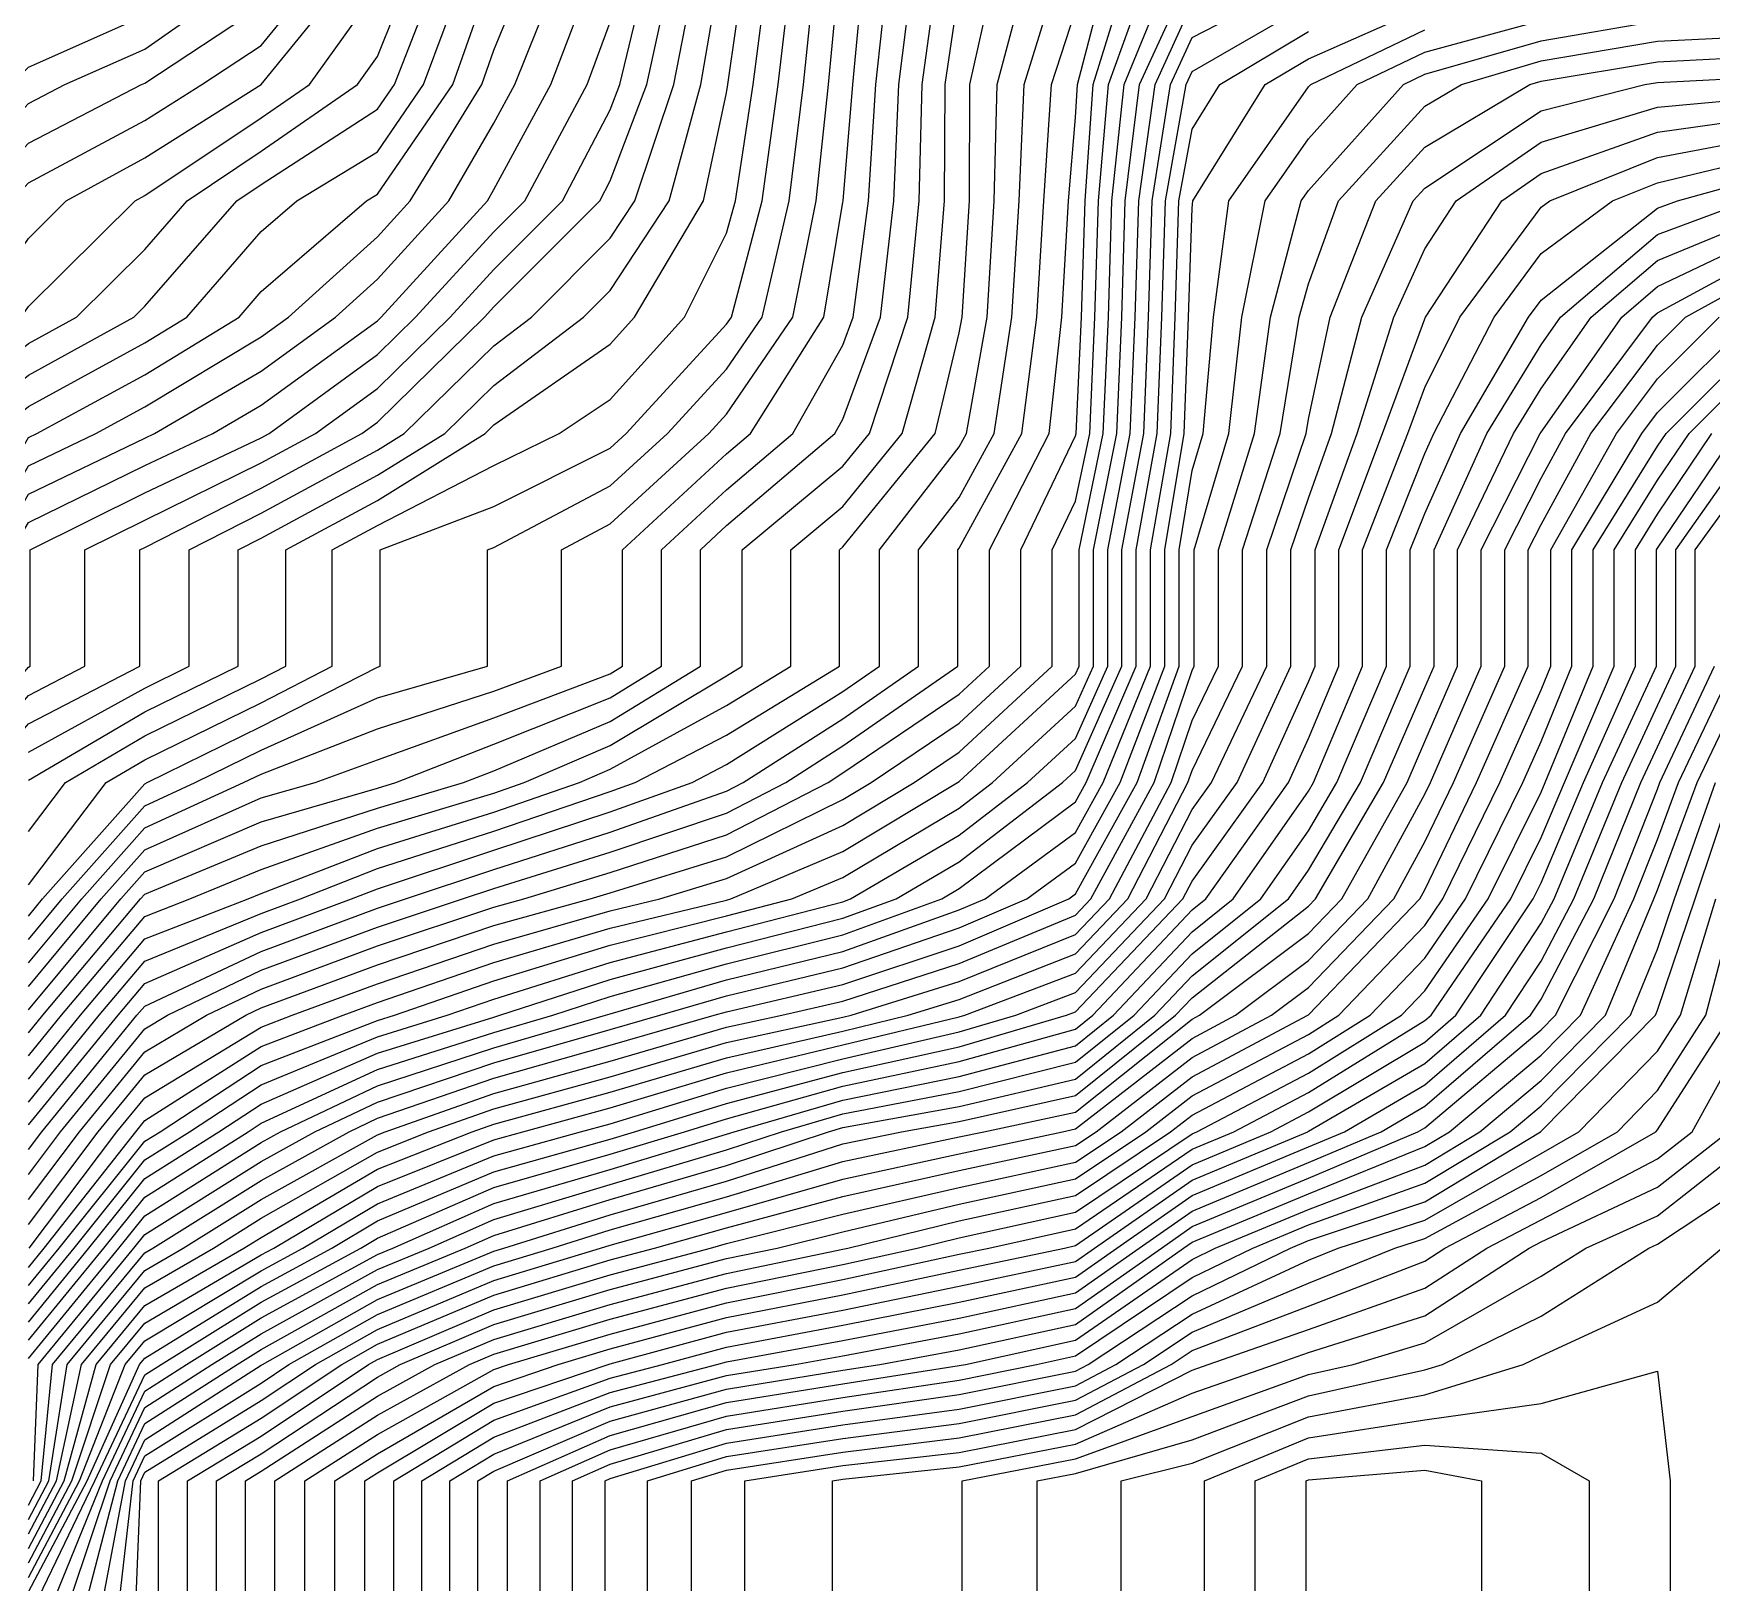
# Model space of a CAD drawing. Header units: metres. Extents: x 549046 to 549770, y 4180130 to 4180826.
# Drawn here: x 549123.7 to 549254, y 4180235.1 to 4180355.5 of the extents above; entities that cross this region are included whole.
import ezdxf

# ---------------------------------------------------------------- set-up
doc = ezdxf.new("R2010")
doc.units = ezdxf.units.M
doc.layers.add('CONTOURS', color=7, linetype='Continuous')
doc.layers.add('CONTOURS_INDEX', color=7, linetype='Continuous')

msp = doc.modelspace()

# ---------------------------------------------------------------- linework, layer by layer
at = {"layer": 'CONTOURS'}
for points in [[(549046.41, 4180315.01, 364), (549050.93, 4180315.01, 364), (549055.16, 4180315.37, 364), (549055.16, 4180324.42, 364), (549059.97, 4180324.87, 364), (549069.01, 4180324.99, 364), (549071.65, 4180324.42, 364), (549071.65, 4180315.37, 364), (549078.05, 4180313.6, 364), (549087.09, 4180312.08, 364), (549096.14, 4180311.84, 364), (549102.82, 4180315.37, 364), (549102.82, 4180324.42, 364), (549105.18, 4180326.11, 364), (549114.22, 4180332.54, 364), (549115.39, 4180333.46, 364), (549121.97, 4180342.5, 364), (549123.26, 4180343.89, 364), (549132.3, 4180348.75, 364), (549136.73, 4180351.54, 364), (549141.34, 4180354.57, 364), (549146.24, 4180360.58, 364)], [(549046.41, 4180312.84, 366), (549050.93, 4180312.84, 366), (549059.97, 4180312.81, 366), (549069.01, 4180311.85, 366), (549078.05, 4180309.97, 366), (549087.09, 4180308.77, 366), (549096.14, 4180308.72, 366), (549105.18, 4180313.78, 366), (549107.4, 4180315.37, 366), (549107.4, 4180324.42, 366), (549114.22, 4180329.68, 366), (549119.04, 4180333.46, 366), (549123.26, 4180339.58, 366), (549126.2, 4180342.5, 366), (549132.3, 4180345.83, 366), (549141.34, 4180351.54, 366), (549141.35, 4180351.54, 366), (549148.7, 4180360.58, 366)], [(549046.41, 4180306.33, 372), (549050.93, 4180306.33, 372), (549050.93, 4180306.33, 372), (549059.97, 4180304.01, 372), (549069.01, 4180301.69, 372), (549078.05, 4180300.96, 372), (549087.09, 4180299.76, 372), (549096.14, 4180301.36, 372), (549105.18, 4180305.82, 372), (549105.94, 4180306.33, 372), (549114.22, 4180312.32, 372), (549115.69, 4180315.37, 372), (549117.7, 4180324.42, 372), (549123.26, 4180328.95, 372), (549131.46, 4180333.46, 372), (549132.3, 4180334.3, 372), (549139.45, 4180342.5, 372), (549141.34, 4180343.77, 372), (549150.38, 4180349.61, 372), (549151.71, 4180351.54, 372), (549155.24, 4180360.58, 372)], [(549046.41, 4180303.46, 374), (549050.93, 4180303.46, 374), (549059.97, 4180301.56, 374), (549069.01, 4180299.04, 374), (549078.05, 4180298.27, 374), (549084.46, 4180297.29, 374), (549087.09, 4180296.93, 374), (549088.47, 4180297.29, 374), (549096.14, 4180299.13, 374), (549105.18, 4180303.38, 374), (549109.58, 4180306.33, 374), (549114.22, 4180309.69, 374), (549116.96, 4180315.37, 374), (549120.69, 4180324.42, 374), (549123.26, 4180326.51, 374), (549132.3, 4180331.45, 374), (549135.58, 4180333.46, 374), (549141.34, 4180340.12, 374), (549144.11, 4180342.5, 374), (549150.38, 4180346.31, 374), (549153.97, 4180351.54, 374), (549157.33, 4180360.58, 374)], [(549046.41, 4180300.59, 376), (549050.93, 4180300.59, 376), (549059.97, 4180299.12, 376), (549066.18, 4180297.29, 376), (549069.01, 4180296.46, 376), (549078.05, 4180295.51, 376), (549087.09, 4180294.51, 376), (549096.14, 4180296.86, 376), (549097.08, 4180297.29, 376), (549105.18, 4180300.93, 376), (549113.22, 4180306.33, 376), (549114.22, 4180307.06, 376), (549118.23, 4180315.37, 376), (549123.26, 4180324.1, 376), (549123.91, 4180324.42, 376), (549132.3, 4180328.97, 376), (549139.63, 4180333.46, 376), (549141.34, 4180335.44, 376), (549149.54, 4180342.5, 376), (549150.38, 4180343.01, 376), (549156.23, 4180351.54, 376), (549159.42, 4180360.58, 376)], [(549046.41, 4180297.72, 378), (549050.93, 4180297.72, 378), (549054.3, 4180297.29, 378), (549059.97, 4180296.56, 378), (549069.01, 4180294.01, 378), (549078.05, 4180292.71, 378), (549087.09, 4180292.09, 378), (549096.14, 4180294.39, 378), (549102.51, 4180297.29, 378), (549105.18, 4180298.49, 378), (549114.22, 4180304.15, 378), (549115.99, 4180306.33, 378), (549119.49, 4180315.37, 378), (549123.26, 4180321.9, 378), (549128.49, 4180324.42, 378), (549132.3, 4180326.48, 378), (549141.34, 4180331.92, 378), (549143.46, 4180333.46, 378), (549150.38, 4180339.71, 378), (549152.92, 4180342.5, 378), (549158.49, 4180351.54, 378), (549159.43, 4180354.2, 378), (549162.05, 4180360.58, 378)], [(549046.41, 4180291.58, 382), (549050.93, 4180291.58, 382), (549059.97, 4180290.71, 382), (549069.01, 4180289.12, 382), (549073.25, 4180288.25, 382), (549078.05, 4180287.27, 382), (549087.09, 4180287.32, 382), (549091.29, 4180288.25, 382), (549096.14, 4180289.44, 382), (549105.18, 4180293.7, 382), (549112.84, 4180297.29, 382), (549114.22, 4180298.11, 382), (549120.89, 4180306.33, 382), (549122.03, 4180315.37, 382), (549123.26, 4180317.51, 382), (549132.3, 4180321.94, 382), (549137.6, 4180324.42, 382), (549141.34, 4180326.61, 382), (549150.38, 4180333.17, 382), (549150.68, 4180333.46, 382), (549158.92, 4180342.5, 382), (549159.43, 4180343.37, 382), (549163.86, 4180351.54, 382), (549167.3, 4180360.58, 382)], [(549046.41, 4180285.95, 386), (549050.93, 4180285.95, 386), (549059.97, 4180285.16, 386), (549069.01, 4180283.53, 386), (549078.05, 4180282.38, 386), (549087.09, 4180282.85, 386), (549096.14, 4180284.8, 386), (549103.72, 4180288.25, 386), (549105.18, 4180288.94, 386), (549114.22, 4180293.63, 386), (549117.47, 4180297.29, 386), (549123.26, 4180304.07, 386), (549127.65, 4180306.33, 386), (549127.65, 4180315.37, 386), (549132.3, 4180317.69, 386), (549141.34, 4180322.13, 386), (549145.57, 4180324.42, 386), (549150.38, 4180327.92, 386), (549156.03, 4180333.46, 386), (549159.43, 4180337.16, 386), (549164.75, 4180342.5, 386), (549168.47, 4180349.57, 386), (549169.22, 4180351.54, 386), (549171.4, 4180360.58, 386)], [(549046.41, 4180283.46, 388), (549050.93, 4180283.46, 388), (549059.97, 4180282.5, 388), (549069.01, 4180280.66, 388), (549078.05, 4180279.94, 388), (549087.09, 4180280.61, 388), (549096.14, 4180282.53, 388), (549105.18, 4180286.73, 388), (549108.02, 4180288.25, 388), (549114.22, 4180291.51, 388), (549119.34, 4180297.29, 388), (549123.26, 4180301.87, 388), (549131.91, 4180306.33, 388), (549131.91, 4180315.37, 388), (549132.3, 4180315.57, 388), (549141.34, 4180320.18, 388), (549149.17, 4180324.42, 388), (549150.38, 4180325.3, 388), (549158.7, 4180333.46, 388), (549159.43, 4180334.25, 388), (549167.65, 4180342.5, 388), (549168.47, 4180344.05, 388), (549171.32, 4180351.54, 388), (549173.29, 4180360.58, 388)], [(549123.26, 4180297.48, 392), (549132.3, 4180302.78, 392), (549139.56, 4180306.33, 392), (549139.56, 4180315.37, 392), (549141.34, 4180316.29, 392), (549150.38, 4180321.17, 392), (549155.61, 4180324.42, 392), (549159.43, 4180328.15, 392), (549166.4, 4180333.46, 392), (549168.47, 4180335.54, 392), (549173.05, 4180342.5, 392), (549175.52, 4180351.54, 392), (549177.06, 4180360.58, 392)], [(549123.26, 4180293.5, 394), (549126.15, 4180297.29, 394), (549132.3, 4180300.92, 394), (549141.34, 4180305.35, 394), (549143.26, 4180306.33, 394), (549143.26, 4180315.37, 394), (549150.38, 4180319.22, 394), (549158.75, 4180324.42, 394), (549159.43, 4180325.08, 394), (549168.47, 4180331.36, 394), (549170.36, 4180333.46, 394), (549175.71, 4180342.5, 394), (549177.51, 4180350.88, 394), (549177.61, 4180351.54, 394), (549178.91, 4180360.58, 394)], [(549123.26, 4180289.36, 396), (549129.3, 4180297.29, 396), (549132.3, 4180299.06, 396), (549141.34, 4180303.5, 396), (549146.87, 4180306.33, 396), (549146.87, 4180315.37, 396), (549150.38, 4180317.28, 396), (549159.43, 4180321.92, 396), (549164.49, 4180324.42, 396), (549168.47, 4180327.06, 396), (549174.23, 4180333.46, 396), (549177.51, 4180339.99, 396), (549178.19, 4180342.5, 396), (549179.57, 4180351.54, 396), (549180.75, 4180360.58, 396)], [(549123.26, 4180286.92, 398), (549124.37, 4180288.25, 398), (549132.3, 4180297.2, 398), (549132.49, 4180297.29, 398), (549141.34, 4180301.66, 398), (549150.38, 4180306.27, 398), (549150.59, 4180306.33, 398), (549150.59, 4180315.37, 398), (549159.43, 4180318.74, 398), (549168.47, 4180323.28, 398), (549169.7, 4180324.42, 398), (549177.51, 4180332.92, 398), (549177.88, 4180333.46, 398), (549180.28, 4180342.5, 398), (549181.52, 4180351.54, 398), (549182.59, 4180360.58, 398)], [(549123.26, 4180283.28, 402), (549127.41, 4180288.25, 402), (549132.3, 4180293.78, 402), (549139.98, 4180297.29, 402), (549141.34, 4180297.96, 402), (549150.38, 4180301.46, 402), (549159.43, 4180304.39, 402), (549164.67, 4180306.33, 402), (549164.67, 4180315.37, 402), (549168.47, 4180317.39, 402), (549176.13, 4180324.42, 402), (549177.51, 4180325.92, 402), (549182.66, 4180333.46, 402), (549184.47, 4180342.5, 402), (549185.43, 4180351.54, 402), (549186.27, 4180360.58, 402)], [(549123.26, 4180281.46, 404), (549128.92, 4180288.25, 404), (549132.3, 4180292.06, 404), (549141.34, 4180296.11, 404), (549145.55, 4180297.29, 404), (549150.38, 4180299.05, 404), (549159.43, 4180302.33, 404), (549168.47, 4180305.74, 404), (549169.43, 4180306.33, 404), (549169.43, 4180315.37, 404), (549177.51, 4180322.83, 404), (549179.37, 4180324.42, 404), (549185.06, 4180333.46, 404), (549186.55, 4180342.38, 404), (549186.57, 4180342.5, 404), (549187.32, 4180351.54, 404), (549188.18, 4180360.58, 404)], [(549123.26, 4180279.64, 406), (549130.44, 4180288.25, 406), (549132.3, 4180290.35, 406), (549141.34, 4180294.25, 406), (549150.38, 4180296.87, 406), (549151.8, 4180297.29, 406), (549159.43, 4180300.27, 406), (549168.47, 4180303.89, 406), (549172.45, 4180306.33, 406), (549172.45, 4180315.37, 406), (549177.51, 4180320.04, 406), (549182.65, 4180324.42, 406), (549186.55, 4180331.29, 406), (549187.35, 4180333.46, 406), (549188.53, 4180342.5, 406), (549189.11, 4180351.54, 406), (549190.1, 4180360.58, 406)], [(549123.26, 4180277.84, 408), (549124.38, 4180279.21, 408), (549131.96, 4180288.25, 408), (549132.3, 4180288.63, 408), (549141.34, 4180292.39, 408), (549150.38, 4180295.3, 408), (549157.07, 4180297.29, 408), (549159.43, 4180298.21, 408), (549168.47, 4180302.04, 408), (549175.47, 4180306.33, 408), (549175.47, 4180315.37, 408), (549177.51, 4180317.26, 408), (549185.92, 4180324.42, 408), (549186.55, 4180325.53, 408), (549189.47, 4180333.46, 408), (549190.5, 4180342.5, 408), (549190.9, 4180351.54, 408), (549192.02, 4180360.58, 408)], [(549123.26, 4180272.47, 414), (549128.77, 4180279.21, 414), (549132.3, 4180283.41, 414), (549141.34, 4180287.11, 414), (549144.41, 4180288.25, 414), (549150.38, 4180290.61, 414), (549159.43, 4180293.51, 414), (549168.47, 4180296.6, 414), (549170.41, 4180297.29, 414), (549177.51, 4180300.99, 414), (549186.28, 4180306.33, 414), (549186.28, 4180315.37, 414), (549186.55, 4180315.6, 414), (549193.72, 4180324.42, 414), (549195.59, 4180332.23, 414), (549195.82, 4180333.46, 414), (549196.38, 4180342.5, 414), (549196.41, 4180351.54, 414), (549198.44, 4180360.58, 414)], [(549123.26, 4180270.69, 416), (549130.23, 4180279.21, 416), (549132.3, 4180281.67, 416), (549141.34, 4180285.65, 416), (549148.37, 4180288.25, 416), (549150.38, 4180289.05, 416), (549159.43, 4180292.03, 416), (549168.47, 4180295.03, 416), (549174.83, 4180297.29, 416), (549177.51, 4180298.69, 416), (549186.55, 4180304.37, 416), (549189.38, 4180306.33, 416), (549189.38, 4180315.37, 416), (549195.59, 4180323.37, 416), (549196.16, 4180324.42, 416), (549197.75, 4180333.46, 416), (549198.31, 4180342.5, 416), (549198.52, 4180351.54, 416), (549200.93, 4180360.58, 416)], [(549123.26, 4180268.79, 418), (549124.3, 4180270.17, 418), (549131.7, 4180279.21, 418), (549132.3, 4180279.93, 418), (549141.34, 4180284.18, 418), (549150.38, 4180287.53, 418), (549152.56, 4180288.25, 418), (549159.43, 4180290.55, 418), (549168.47, 4180293.45, 418), (549177.51, 4180296.62, 418), (549178.8, 4180297.29, 418), (549186.55, 4180302.26, 418), (549192.43, 4180306.33, 418), (549192.43, 4180315.37, 418), (549195.59, 4180319.45, 418), (549198.3, 4180324.42, 418), (549199.68, 4180333.46, 418), (549200.23, 4180342.5, 418), (549200.64, 4180351.54, 418), (549203.42, 4180360.58, 418)], [(549123.26, 4180264.89, 422), (549127.22, 4180270.17, 422), (549132.3, 4180276.38, 422), (549137.11, 4180279.21, 422), (549141.34, 4180281.25, 422), (549150.38, 4180284.6, 422), (549159.43, 4180287.61, 422), (549161.75, 4180288.25, 422), (549168.47, 4180290.3, 422), (549177.51, 4180293.23, 422), (549185.39, 4180297.29, 422), (549186.55, 4180298.04, 422), (549195.59, 4180304.16, 422), (549197.94, 4180306.33, 422), (549197.94, 4180315.37, 422), (549202.58, 4180324.42, 422), (549203.55, 4180333.46, 422), (549204.08, 4180342.5, 422), (549204.63, 4180348.98, 422), (549204.77, 4180351.54, 422), (549207.14, 4180360.58, 422)], [(549123.26, 4180262.95, 424), (549128.68, 4180270.17, 424), (549132.3, 4180274.59, 424), (549140.15, 4180279.21, 424), (549141.34, 4180279.78, 424), (549150.38, 4180283.13, 424), (549159.43, 4180286.18, 424), (549166.9, 4180288.25, 424), (549168.47, 4180288.73, 424), (549177.51, 4180291.53, 424), (549186.55, 4180295.99, 424), (549188.73, 4180297.29, 424), (549195.59, 4180301.9, 424), (549200.37, 4180306.33, 424), (549200.37, 4180315.37, 424), (549204.63, 4180324.23, 424), (549204.67, 4180324.42, 424), (549205.09, 4180333.46, 424), (549205.37, 4180342.5, 424), (549205.98, 4180351.54, 424), (549208.8, 4180360.58, 424)], [(549123.26, 4180259.62, 428), (549124.49, 4180261.12, 428), (549131.6, 4180270.17, 428), (549132.3, 4180271.03, 428), (549141.34, 4180276.8, 428), (549147.71, 4180279.21, 428), (549150.38, 4180280.2, 428), (549159.43, 4180283.32, 428), (549168.47, 4180285.99, 428), (549177.51, 4180288.16, 428), (549177.84, 4180288.25, 428), (549186.55, 4180291.95, 428), (549195.44, 4180297.29, 428), (549195.59, 4180297.39, 428), (549204.63, 4180305.72, 428), (549204.91, 4180306.33, 428), (549204.91, 4180315.37, 428), (549206.77, 4180324.42, 428), (549207.17, 4180333.46, 428), (549207.45, 4180342.5, 428), (549208.39, 4180351.54, 428), (549212.11, 4180360.58, 428)], [(549123.33, 4180261.12, 426), (549130.14, 4180270.17, 426), (549132.3, 4180272.81, 426), (549141.34, 4180278.3, 426), (549143.75, 4180279.21, 426), (549150.38, 4180281.66, 426), (549159.43, 4180284.75, 426), (549168.47, 4180287.32, 426), (549172.33, 4180288.25, 426), (549177.51, 4180289.83, 426), (549186.55, 4180293.97, 426), (549192.09, 4180297.29, 426), (549195.59, 4180299.65, 426), (549202.8, 4180306.33, 426), (549202.8, 4180315.37, 426), (549204.63, 4180319.17, 426), (549205.72, 4180324.42, 426), (549206.13, 4180333.46, 426), (549206.41, 4180342.5, 426), (549207.18, 4180351.54, 426), (549210.45, 4180360.58, 426)], [(549123.26, 4180255.38, 434), (549127.97, 4180261.12, 434), (549132.3, 4180266.52, 434), (549138.06, 4180270.17, 434), (549141.34, 4180272.31, 434), (549150.38, 4180276.27, 434), (549159.43, 4180279.07, 434), (549159.9, 4180279.21, 434), (549168.47, 4180281.99, 434), (549177.51, 4180284.45, 434), (549186.55, 4180286.75, 434), (549190.68, 4180288.25, 434), (549195.59, 4180291.14, 434), (549203.6, 4180297.29, 434), (549204.63, 4180298.24, 434), (549208.23, 4180306.33, 434), (549208.23, 4180315.37, 434), (549209.92, 4180324.42, 434), (549210.29, 4180333.46, 434), (549210.57, 4180342.5, 434), (549212.01, 4180351.54, 434), (549213.68, 4180355.18, 434), (549222.72, 4180359.85, 434)], [(549046.41, 4180310.67, 368), (549050.93, 4180310.67, 368), (549059.97, 4180309.65, 368), (549069.01, 4180307.43, 368), (549078.05, 4180306.35, 368), (549078.2, 4180306.33, 368), (549087.09, 4180305.57, 368), (549096.14, 4180305.81, 368), (549097.18, 4180306.33, 368), (549105.18, 4180311.11, 368), (549111.11, 4180315.37, 368), (549111.11, 4180324.42, 368), (549114.22, 4180326.82, 368), (549122.69, 4180333.46, 368), (549123.26, 4180334.28, 368), (549131.55, 4180342.5, 368), (549132.3, 4180342.91, 368), (549141.34, 4180348.95, 368), (549145.09, 4180351.54, 368), (549150.38, 4180358.92, 368)], [(549123.26, 4180274.26, 412), (549127.3, 4180279.21, 412), (549132.3, 4180285.16, 412), (549140.33, 4180288.25, 412), (549141.34, 4180288.67, 412), (549150.38, 4180292.18, 412), (549159.43, 4180294.99, 412), (549166.07, 4180297.29, 412), (549168.47, 4180298.33, 412), (549177.51, 4180303.29, 412), (549182.51, 4180306.33, 412), (549182.51, 4180315.37, 412), (549186.55, 4180318.74, 412), (549191.16, 4180324.42, 412), (549193.72, 4180333.46, 412), (549194.43, 4180342.5, 412), (549194.49, 4180351.54, 412), (549195.59, 4180358.89, 412)], [(549123.26, 4180256.79, 432), (549126.81, 4180261.12, 432), (549132.3, 4180267.97, 432), (549135.77, 4180270.17, 432), (549141.34, 4180273.81, 432), (549150.38, 4180277.53, 432), (549155.81, 4180279.21, 432), (549159.43, 4180280.47, 432), (549168.47, 4180283.32, 432), (549177.51, 4180285.69, 432), (549186.55, 4180288.04, 432), (549187.13, 4180288.25, 432), (549195.59, 4180293.22, 432), (549200.89, 4180297.29, 432), (549204.63, 4180300.73, 432), (549207.13, 4180306.33, 432), (549207.13, 4180315.37, 432), (549208.87, 4180324.42, 432), (549209.25, 4180333.46, 432), (549209.53, 4180342.5, 432), (549210.8, 4180351.54, 432), (549213.68, 4180357.82, 432)], [(549046.41, 4180326.09, 362), (549050.93, 4180326.09, 362), (549059.97, 4180327.23, 362), (549069.01, 4180327.84, 362), (549078.05, 4180326.37, 362), (549087.09, 4180324.43, 362), (549087.32, 4180324.42, 362), (549087.32, 4180315.37, 362), (549096.14, 4180314.95, 362), (549096.94, 4180315.37, 362), (549096.94, 4180324.42, 362), (549105.18, 4180330.35, 362), (549109.87, 4180333.46, 362), (549114.22, 4180336.04, 362), (549119.11, 4180342.5, 362), (549123.26, 4180346.98, 362), (549132.05, 4180351.54, 362), (549132.3, 4180351.65, 362), (549141.34, 4180357.6, 362)], [(549046.41, 4180330.12, 358), (549050.93, 4180330.12, 358), (549059.97, 4180331.95, 358), (549068.66, 4180333.46, 358), (549069.01, 4180333.53, 358), (549078.05, 4180333.91, 358), (549082.62, 4180333.46, 358), (549087.09, 4180332.87, 358), (549094.08, 4180333.46, 358), (549096.14, 4180333.65, 358), (549105.18, 4180339.16, 358), (549111.64, 4180342.5, 358), (549114.22, 4180343.34, 358), (549121.87, 4180351.54, 358), (549123.26, 4180352.88, 358), (549132.3, 4180356.89, 358)], [(549123.26, 4180253.97, 436), (549129.13, 4180261.12, 436), (549132.3, 4180265.08, 436), (549140.35, 4180270.17, 436), (549141.34, 4180270.82, 436), (549150.38, 4180275, 436), (549159.43, 4180277.88, 436), (549164.01, 4180279.21, 436), (549168.47, 4180280.66, 436), (549177.51, 4180283.21, 436), (549186.55, 4180285.46, 436), (549194.22, 4180288.25, 436), (549195.59, 4180289.06, 436), (549204.63, 4180295.81, 436), (549205.45, 4180297.29, 436), (549209.34, 4180306.33, 436), (549209.34, 4180315.37, 436), (549210.97, 4180324.42, 436), (549211.33, 4180333.46, 436), (549211.61, 4180342.5, 436), (549213.21, 4180351.54, 436), (549213.68, 4180352.55, 436), (549222.72, 4180357.75, 436)], [(549123.26, 4180240.04, 444), (549124.85, 4180243.04, 444), (549126.27, 4180252.08, 444), (549132.3, 4180259.39, 444), (549135.29, 4180261.12, 444), (549141.34, 4180264.91, 444), (549150.38, 4180269.93, 444), (549150.98, 4180270.17, 444), (549159.43, 4180273.13, 444), (549168.47, 4180275.66, 444), (549177.51, 4180278.29, 444), (549181.79, 4180279.21, 444), (549186.55, 4180280.31, 444), (549195.59, 4180283.23, 444), (549204.63, 4180287, 444), (549205.82, 4180288.25, 444), (549210.72, 4180297.29, 444), (549213.68, 4180305.99, 444), (549213.84, 4180306.33, 444), (549213.84, 4180315.37, 444), (549216.53, 4180324.42, 444), (549217.55, 4180333.46, 444), (549219.35, 4180342.5, 444), (549222.72, 4180347.32, 444), (549226.49, 4180351.54, 444), (549231.76, 4180354.06, 444), (549240.8, 4180356.51, 444)], [(549123.26, 4180238.91, 446), (549125.44, 4180243.04, 446), (549127.39, 4180252.08, 446), (549132.3, 4180258.03, 446), (549137.65, 4180261.12, 446), (549141.34, 4180263.44, 446), (549150.38, 4180268.59, 446), (549154.36, 4180270.17, 446), (549159.43, 4180271.94, 446), (549168.47, 4180274.44, 446), (549177.51, 4180277.1, 446), (549186.55, 4180279.06, 446), (549187.18, 4180279.21, 446), (549195.59, 4180281.84, 446), (549204.63, 4180285.49, 446), (549207.25, 4180288.25, 446), (549212.04, 4180297.29, 446), (549213.68, 4180302.12, 446), (549215.72, 4180306.33, 446), (549215.72, 4180315.37, 446), (549218.53, 4180324.42, 446), (549219.78, 4180333.46, 446), (549222.16, 4180342.5, 446), (549222.72, 4180343.29, 446), (549230.09, 4180351.54, 446), (549231.76, 4180352.34, 446), (549240.8, 4180354.94, 446), (549249.84, 4180356.48, 446)], [(549046.41, 4180288.49, 384), (549050.93, 4180288.49, 384), (549053.86, 4180288.25, 384), (549059.97, 4180287.82, 384), (549069.01, 4180286.4, 384), (549078.05, 4180284.82, 384), (549087.09, 4180285.08, 384), (549096.14, 4180287.07, 384), (549098.73, 4180288.25, 384), (549105.18, 4180291.32, 384), (549114.22, 4180295.75, 384), (549115.59, 4180297.29, 384), (549123.26, 4180306.27, 384), (549123.39, 4180306.33, 384), (549123.39, 4180315.37, 384), (549132.3, 4180319.81, 384), (549141.34, 4180324.07, 384), (549141.98, 4180324.42, 384), (549150.38, 4180330.55, 384), (549153.35, 4180333.46, 384), (549159.43, 4180340.08, 384), (549161.84, 4180342.5, 384), (549166.67, 4180351.54, 384), (549168.47, 4180356.39, 384)], [(549123.26, 4180241.16, 442), (549124.25, 4180243.04, 442), (549125.14, 4180252.08, 442), (549132.3, 4180260.76, 442), (549132.94, 4180261.12, 442), (549141.34, 4180266.38, 442), (549148.18, 4180270.17, 442), (549150.38, 4180271.21, 442), (549159.43, 4180274.32, 442), (549168.47, 4180276.88, 442), (549176.55, 4180279.21, 442), (549177.51, 4180279.49, 442), (549186.55, 4180281.6, 442), (549195.59, 4180284.62, 442), (549204.09, 4180288.25, 442), (549204.63, 4180288.65, 442), (549209.4, 4180297.29, 442), (549212.67, 4180306.33, 442), (549212.67, 4180315.37, 442), (549213.68, 4180321.54, 442), (549214.53, 4180324.42, 442), (549215.33, 4180333.46, 442), (549216.54, 4180342.5, 442), (549222.72, 4180351.35, 442), (549222.89, 4180351.54, 442), (549231.76, 4180355.79, 442)], [(549123.26, 4180252.55, 438), (549130.29, 4180261.12, 438), (549132.3, 4180263.63, 438), (549141.34, 4180269.33, 438), (549142.85, 4180270.17, 438), (549150.38, 4180273.74, 438), (549159.43, 4180276.69, 438), (549168.11, 4180279.21, 438), (549168.47, 4180279.32, 438), (549177.51, 4180281.97, 438), (549186.55, 4180284.18, 438), (549195.59, 4180287.4, 438), (549197.59, 4180288.25, 438), (549204.63, 4180293.42, 438), (549206.77, 4180297.29, 438), (549210.45, 4180306.33, 438), (549210.45, 4180315.37, 438), (549212.02, 4180324.42, 438), (549212.37, 4180333.46, 438), (549212.65, 4180342.5, 438), (549213.68, 4180348.06, 438), (549215.84, 4180351.54, 438), (549222.72, 4180355.65, 438)], [(549123.26, 4180237.79, 448), (549126.04, 4180243.04, 448), (549128.52, 4180252.08, 448), (549132.3, 4180256.66, 448), (549140.01, 4180261.12, 448), (549141.34, 4180261.96, 448), (549150.38, 4180267.25, 448), (549157.75, 4180270.17, 448), (549159.43, 4180270.76, 448), (549168.47, 4180273.23, 448), (549177.51, 4180275.91, 448), (549186.55, 4180277.99, 448), (549191.62, 4180279.21, 448), (549195.59, 4180280.45, 448), (549204.63, 4180283.99, 448), (549208.68, 4180288.25, 448), (549213.35, 4180297.29, 448), (549213.68, 4180298.24, 448), (549217.6, 4180306.33, 448), (549217.6, 4180315.37, 448), (549220.53, 4180324.42, 448), (549222, 4180333.46, 448), (549222.72, 4180336.04, 448), (549225.05, 4180342.5, 448), (549231.76, 4180349.84, 448), (549234.61, 4180351.54, 448), (549240.8, 4180353.37, 448), (549249.84, 4180354.89, 448), (549258.88, 4180355.35, 448)], [(549123.26, 4180235.53, 452), (549127.23, 4180243.04, 452), (549130.78, 4180252.08, 452), (549132.3, 4180253.93, 452), (549141.34, 4180259.37, 452), (549144.58, 4180261.12, 452), (549150.38, 4180264.57, 452), (549159.43, 4180268.3, 452), (549166.16, 4180270.17, 452), (549168.47, 4180270.79, 452), (549177.51, 4180273.54, 452), (549186.55, 4180275.84, 452), (549195.59, 4180277.93, 452), (549199.97, 4180279.21, 452), (549204.63, 4180280.98, 452), (549211.53, 4180288.25, 452), (549213.68, 4180292.42, 452), (549217.17, 4180297.29, 452), (549221.36, 4180306.33, 452), (549221.36, 4180315.37, 452), (549222.72, 4180319.39, 452), (549224.51, 4180324.42, 452), (549226.87, 4180333.46, 452), (549230.85, 4180342.5, 452), (549231.76, 4180343.49, 452), (549240.8, 4180349.5, 452), (549248.86, 4180351.54, 452), (549249.84, 4180351.7, 452), (549258.88, 4180352.15, 452)], [(549123.26, 4180234.41, 454), (549127.82, 4180243.04, 454), (549131.9, 4180252.08, 454), (549132.3, 4180252.56, 454), (549141.34, 4180258.15, 454), (549146.83, 4180261.12, 454), (549150.38, 4180263.23, 454), (549159.43, 4180267.06, 454), (549168.47, 4180269.6, 454), (549170.36, 4180270.17, 454), (549177.51, 4180272.35, 454), (549186.55, 4180274.77, 454), (549195.59, 4180276.77, 454), (549203.93, 4180279.21, 454), (549204.63, 4180279.48, 454), (549212.96, 4180288.25, 454), (549213.68, 4180289.64, 454), (549219.17, 4180297.29, 454), (549222.72, 4180305.12, 454), (549223.23, 4180306.33, 454), (549223.23, 4180315.37, 454), (549226.49, 4180324.42, 454), (549229.34, 4180333.46, 454), (549231.76, 4180338.77, 454), (549234.19, 4180342.5, 454), (549240.8, 4180347.05, 454), (549249.84, 4180349.78, 454), (549258.88, 4180350.6, 454)], [(549124.07, 4180234, 456), (549128.42, 4180243.04, 456), (549132.3, 4180251.27, 456), (549133.58, 4180252.08, 456), (549141.34, 4180256.92, 456), (549149.09, 4180261.12, 456), (549150.38, 4180261.89, 456), (549159.43, 4180265.83, 456), (549168.47, 4180268.42, 456), (549174.25, 4180270.17, 456), (549177.51, 4180271.16, 456), (549186.55, 4180273.7, 456), (549195.59, 4180275.61, 456), (549204.63, 4180278.14, 456), (549205.96, 4180279.21, 456), (549213.68, 4180287.4, 456), (549214.74, 4180288.25, 456), (549221.16, 4180297.29, 456), (549222.72, 4180300.73, 456), (549225.08, 4180306.33, 456), (549225.08, 4180315.37, 456), (549228.46, 4180324.42, 456), (549231.76, 4180333.34, 456), (549231.82, 4180333.46, 456), (549237.74, 4180342.5, 456), (549240.8, 4180344.61, 456), (549249.84, 4180347.82, 456), (549258.88, 4180349.09, 456)], [(549125.33, 4180234, 458), (549129.01, 4180243.04, 458), (549132.3, 4180250.01, 458), (549135.54, 4180252.08, 458), (549141.34, 4180255.7, 458), (549150.38, 4180260.63, 458), (549151.58, 4180261.12, 458), (549159.43, 4180264.59, 458), (549168.47, 4180267.24, 458), (549177.51, 4180269.97, 458), (549178.11, 4180270.17, 458), (549186.55, 4180272.63, 458), (549195.59, 4180274.45, 458), (549204.63, 4180276.85, 458), (549207.56, 4180279.21, 458), (549213.68, 4180285.69, 458), (549216.88, 4180288.25, 458), (549222.72, 4180296.62, 458), (549223.11, 4180297.29, 458), (549226.93, 4180306.33, 458), (549226.93, 4180315.37, 458), (549230.44, 4180324.42, 458), (549231.76, 4180327.98, 458), (549234.48, 4180333.46, 458), (549240.8, 4180342.01, 458), (549241.47, 4180342.5, 458), (549249.84, 4180345.86, 458), (549258.88, 4180347.58, 458)], [(549127.85, 4180234, 462), (549130.2, 4180243.04, 462), (549132.3, 4180247.49, 462), (549139.47, 4180252.08, 462), (549141.34, 4180253.25, 462), (549150.38, 4180258.3, 462), (549157.19, 4180261.12, 462), (549159.43, 4180262.11, 462), (549168.47, 4180264.89, 462), (549177.51, 4180267.54, 462), (549185.43, 4180270.17, 462), (549186.55, 4180270.49, 462), (549195.59, 4180272.13, 462), (549204.63, 4180274.26, 462), (549210.78, 4180279.21, 462), (549213.68, 4180282.28, 462), (549221.16, 4180288.25, 462), (549222.72, 4180290.48, 462), (549226.75, 4180297.29, 462), (549230.63, 4180306.33, 462), (549230.63, 4180315.37, 462), (549231.76, 4180318.2, 462), (549234.52, 4180324.42, 462), (549239.82, 4180333.46, 462), (549240.8, 4180334.79, 462), (549249.84, 4180341.92, 462), (549251.4, 4180342.5, 462), (549258.88, 4180344.56, 462)], [(549129.11, 4180234, 464), (549130.8, 4180243.04, 464), (549132.3, 4180246.23, 464), (549141.34, 4180252.02, 464), (549141.44, 4180252.08, 464), (549150.38, 4180257.14, 464), (549159.43, 4180260.89, 464), (549160.19, 4180261.12, 464), (549168.47, 4180263.72, 464), (549177.51, 4180266.33, 464), (549186.55, 4180269.22, 464), (549191.09, 4180270.17, 464), (549195.59, 4180270.97, 464), (549204.63, 4180272.97, 464), (549212.39, 4180279.21, 464), (549213.68, 4180280.57, 464), (549222.72, 4180287.68, 464), (549223.27, 4180288.25, 464), (549228.56, 4180297.29, 464), (549231.76, 4180304.69, 464), (549232.48, 4180306.33, 464), (549232.48, 4180315.37, 464), (549236.59, 4180324.42, 464), (549240.8, 4180331.31, 464), (549242.3, 4180333.46, 464), (549249.84, 4180339.89, 464), (549256.89, 4180342.5, 464)], [(549130.37, 4180234, 466), (549131.39, 4180243.04, 466), (549132.3, 4180244.97, 466), (549141.34, 4180250.64, 466), (549143.5, 4180252.08, 466), (549150.38, 4180255.97, 466), (549159.43, 4180259.75, 466), (549163.95, 4180261.12, 466), (549168.47, 4180262.54, 466), (549177.51, 4180265.11, 466), (549186.55, 4180267.85, 466), (549195.59, 4180269.76, 466), (549197.49, 4180270.17, 466), (549204.63, 4180271.68, 466), (549213.68, 4180278.91, 466), (549214.24, 4180279.21, 466), (549222.72, 4180285.57, 466), (549225.3, 4180288.25, 466), (549230.38, 4180297.29, 466), (549231.76, 4180300.49, 466), (549234.31, 4180306.33, 466), (549234.31, 4180315.37, 466), (549238.66, 4180324.42, 466), (549240.8, 4180327.92, 466), (549244.68, 4180333.46, 466), (549249.84, 4180337.86, 466), (549258.88, 4180341.58, 466)], [(549131.64, 4180234, 468), (549131.99, 4180243.04, 468), (549132.3, 4180243.71, 468), (549141.34, 4180249.27, 468), (549145.56, 4180252.08, 468), (549150.38, 4180254.81, 468), (549159.43, 4180258.61, 468), (549167.7, 4180261.12, 468), (549168.47, 4180261.36, 468), (549177.51, 4180263.9, 468), (549186.55, 4180266.49, 468), (549195.59, 4180268.45, 468), (549203.6, 4180270.17, 468), (549204.63, 4180270.39, 468), (549213.68, 4180277.42, 468), (549217.04, 4180279.21, 468), (549222.72, 4180283.46, 468), (549227.32, 4180288.25, 468), (549231.76, 4180296.4, 468), (549232.19, 4180297.29, 468), (549236.14, 4180306.33, 468), (549236.14, 4180315.37, 468), (549240.73, 4180324.42, 468), (549240.8, 4180324.53, 468), (549247.06, 4180333.46, 468), (549249.84, 4180335.83, 468), (549258.88, 4180340.13, 468)], [(549135.62, 4180234, 472), (549135.62, 4180243.04, 472), (549141.34, 4180246.52, 472), (549149.68, 4180252.08, 472), (549150.38, 4180252.48, 472), (549159.43, 4180256.32, 472), (549168.47, 4180259.05, 472), (549176.26, 4180261.12, 472), (549177.51, 4180261.47, 472), (549186.55, 4180263.76, 472), (549195.59, 4180265.84, 472), (549204.63, 4180267.79, 472), (549208.16, 4180270.17, 472), (549213.68, 4180274.44, 472), (549222.66, 4180279.21, 472), (549222.72, 4180279.25, 472), (549231.37, 4180288.25, 472), (549231.76, 4180288.96, 472), (549235.78, 4180297.29, 472), (549239.8, 4180306.33, 472), (549239.8, 4180315.37, 472), (549240.8, 4180317.35, 472), (549244.67, 4180324.42, 472), (549249.84, 4180331.29, 472), (549252.02, 4180333.46, 472), (549258.88, 4180337.24, 472)], [(549137.88, 4180234, 474), (549137.88, 4180243.04, 474), (549141.34, 4180245.15, 474), (549150.38, 4180251.1, 474), (549152.15, 4180252.08, 474), (549159.43, 4180255.18, 474), (549168.47, 4180257.9, 474), (549177.51, 4180260.31, 474), (549181.43, 4180261.12, 474), (549186.55, 4180262.39, 474), (549195.59, 4180264.53, 474), (549204.63, 4180266.5, 474), (549210.08, 4180270.17, 474), (549213.68, 4180272.95, 474), (549222.72, 4180277.73, 474), (549225.09, 4180279.21, 474), (549231.76, 4180286.2, 474), (549233.17, 4180288.25, 474), (549237.58, 4180297.29, 474), (549240.8, 4180304.51, 474), (549241.54, 4180306.33, 474), (549241.54, 4180315.37, 474), (549246.64, 4180324.42, 474), (549249.84, 4180328.67, 474), (549254.64, 4180333.46, 474)], [(549140.13, 4180234, 476), (549140.13, 4180243.04, 476), (549141.34, 4180243.78, 476), (549150.38, 4180249.62, 476), (549154.84, 4180252.08, 476), (549159.43, 4180254.03, 476), (549168.47, 4180256.75, 476), (549177.51, 4180259.16, 476), (549186.55, 4180261.04, 476), (549186.92, 4180261.12, 476), (549195.59, 4180263.23, 476), (549204.63, 4180265.2, 476), (549212, 4180270.17, 476), (549213.68, 4180271.46, 476), (549222.72, 4180276.23, 476), (549227.51, 4180279.21, 476), (549231.76, 4180283.66, 476), (549234.92, 4180288.25, 476), (549239.38, 4180297.29, 476), (549240.8, 4180300.48, 476), (549243.19, 4180306.33, 476), (549243.19, 4180315.37, 476), (549248.61, 4180324.42, 476), (549249.84, 4180326.05, 476), (549257.27, 4180333.46, 476)], [(549142.42, 4180234, 478), (549142.42, 4180243.04, 478), (549150.38, 4180248.13, 478), (549157.53, 4180252.08, 478), (549159.43, 4180252.89, 478), (549168.47, 4180255.59, 478), (549177.51, 4180258.02, 478), (549186.55, 4180259.86, 478), (549192.31, 4180261.12, 478), (549195.59, 4180261.92, 478), (549204.63, 4180263.91, 478), (549213.68, 4180270.01, 478), (549214.05, 4180270.17, 478), (549222.72, 4180274.72, 478), (549229.94, 4180279.21, 478), (549231.76, 4180281.12, 478), (549236.67, 4180288.25, 478), (549240.8, 4180296.55, 478), (549241.11, 4180297.29, 478), (549244.83, 4180306.33, 478), (549244.83, 4180315.37, 478), (549249.84, 4180323.43, 478), (549250.51, 4180324.42, 478), (549258.88, 4180332.77, 478)], [(549147.08, 4180234, 482), (549147.08, 4180243.04, 482), (549150.38, 4180245.15, 482), (549159.43, 4180250.38, 482), (549164.43, 4180252.08, 482), (549168.47, 4180253.29, 482), (549177.51, 4180255.72, 482), (549186.55, 4180257.49, 482), (549195.59, 4180259.4, 482), (549203.76, 4180261.12, 482), (549204.63, 4180261.32, 482), (549213.68, 4180267.6, 482), (549219.79, 4180270.17, 482), (549222.72, 4180271.7, 482), (549231.76, 4180277.13, 482), (549234.17, 4180279.21, 482), (549240.18, 4180288.25, 482), (549240.8, 4180289.51, 482), (549244.09, 4180297.29, 482), (549248.12, 4180306.33, 482), (549248.12, 4180315.37, 482), (549249.84, 4180318.15, 482), (549254.07, 4180324.42, 482)], [(549149.41, 4180234, 484), (549149.41, 4180243.04, 484), (549150.38, 4180243.66, 484), (549159.43, 4180249.07, 484), (549168.3, 4180252.08, 484), (549168.47, 4180252.13, 484), (549177.51, 4180254.58, 484), (549186.55, 4180256.31, 484), (549195.59, 4180258.17, 484), (549204.63, 4180260.09, 484), (549206.1, 4180261.12, 484), (549213.68, 4180266.4, 484), (549222.66, 4180270.17, 484), (549222.72, 4180270.2, 484), (549231.76, 4180275.47, 484), (549236.11, 4180279.21, 484), (549240.8, 4180286.36, 484), (549241.8, 4180288.25, 484), (549245.57, 4180297.29, 484), (549249.76, 4180306.33, 484), (549249.76, 4180315.37, 484), (549249.84, 4180315.51, 484), (549255.86, 4180324.42, 484)], [(549151.65, 4180234, 486), (549151.65, 4180243.04, 486), (549159.43, 4180247.75, 486), (549168.47, 4180251.02, 486), (549172.52, 4180252.08, 486), (549177.51, 4180253.43, 486), (549186.55, 4180255.13, 486), (549195.59, 4180256.93, 486), (549204.63, 4180258.86, 486), (549207.83, 4180261.12, 486), (549213.68, 4180265.2, 486), (549222.72, 4180268.98, 486), (549225.52, 4180270.17, 486), (549231.76, 4180273.81, 486), (549238.04, 4180279.21, 486), (549240.8, 4180283.41, 486), (549243.35, 4180288.25, 486), (549247.06, 4180297.29, 486), (549249.84, 4180303.29, 486), (549251.26, 4180306.33, 486), (549251.26, 4180315.37, 486), (549257.64, 4180324.42, 486)], [(549153.82, 4180234, 488), (549153.82, 4180243.04, 488), (549159.43, 4180246.43, 488), (549168.47, 4180249.9, 488), (549176.76, 4180252.08, 488), (549177.51, 4180252.28, 488), (549186.55, 4180253.95, 488), (549195.59, 4180255.69, 488), (549204.63, 4180257.64, 488), (549209.56, 4180261.12, 488), (549213.68, 4180263.99, 488), (549222.72, 4180267.77, 488), (549228.37, 4180270.17, 488), (549231.76, 4180272.14, 488), (549239.97, 4180279.21, 488), (549240.8, 4180280.47, 488), (549244.9, 4180288.25, 488), (549248.55, 4180297.29, 488), (549249.84, 4180300.08, 488), (549252.76, 4180306.33, 488), (549252.76, 4180315.37, 488), (549258.88, 4180323.8, 488)], [(549158.17, 4180234, 492), (549158.17, 4180243.04, 492), (549159.43, 4180243.8, 492), (549168.47, 4180247.67, 492), (549177.51, 4180250.17, 492), (549186.55, 4180251.63, 492), (549189.42, 4180252.08, 492), (549195.59, 4180253.22, 492), (549204.63, 4180255.2, 492), (549213.02, 4180261.12, 492), (549213.68, 4180261.58, 492), (549222.72, 4180265.34, 492), (549231.76, 4180269.01, 492), (549233.68, 4180270.17, 492), (549240.8, 4180276.11, 492), (549243.85, 4180279.21, 492), (549248.01, 4180288.25, 492), (549249.84, 4180292.87, 492), (549251.47, 4180297.29, 492), (549255.76, 4180306.33, 492)], [(549160.49, 4180234, 494), (549160.49, 4180243.04, 494), (549168.47, 4180246.56, 494), (549177.51, 4180249.12, 494), (549186.55, 4180250.58, 494), (549195.59, 4180251.99, 494), (549196.07, 4180252.08, 494), (549204.63, 4180253.97, 494), (549213.68, 4180260.25, 494), (549215.48, 4180261.12, 494), (549222.72, 4180264.13, 494), (549231.76, 4180267.58, 494), (549236.04, 4180270.17, 494), (549240.8, 4180274.14, 494), (549245.79, 4180279.21, 494), (549249.56, 4180288.25, 494), (549249.84, 4180288.96, 494), (549252.91, 4180297.29, 494), (549257.25, 4180306.33, 494)], [(549163.02, 4180234, 496), (549163.02, 4180243.04, 496), (549168.47, 4180245.44, 496), (549177.51, 4180248.07, 496), (549186.55, 4180249.52, 496), (549195.59, 4180250.86, 496), (549201.6, 4180252.08, 496), (549204.63, 4180252.75, 496), (549213.68, 4180258.83, 496), (549218.4, 4180261.12, 496), (549222.72, 4180262.92, 496), (549231.76, 4180266.16, 496), (549238.4, 4180270.17, 496), (549240.8, 4180272.17, 496), (549247.73, 4180279.21, 496), (549249.84, 4180284.36, 496), (549251.16, 4180288.25, 496), (549254.35, 4180297.29, 496)], [(549165.55, 4180234, 498), (549165.55, 4180243.04, 498), (549168.47, 4180244.33, 498), (549177.51, 4180247.02, 498), (549186.55, 4180248.46, 498), (549195.59, 4180249.74, 498), (549204.63, 4180251.57, 498), (549205.61, 4180252.08, 498), (549213.68, 4180257.41, 498), (549221.32, 4180261.12, 498), (549222.72, 4180261.71, 498), (549231.76, 4180264.73, 498), (549240.76, 4180270.17, 498), (549240.8, 4180270.2, 498), (549249.67, 4180279.21, 498), (549249.84, 4180279.62, 498), (549252.77, 4180288.25, 498), (549255.8, 4180297.29, 498)], [(549171.36, 4180234, 502), (549171.36, 4180243.04, 502), (549177.51, 4180244.92, 502), (549186.55, 4180246.34, 502), (549195.59, 4180247.49, 502), (549204.63, 4180249.3, 502), (549209.9, 4180252.08, 502), (549213.68, 4180254.58, 502), (549222.72, 4180258.39, 502), (549229.43, 4180261.12, 502), (549231.76, 4180261.88, 502), (549240.8, 4180266.77, 502), (549246.72, 4180270.17, 502), (549249.84, 4180273.36, 502), (549253.6, 4180279.21, 502), (549255.98, 4180288.25, 502)], [(549174.79, 4180234, 504), (549174.79, 4180243.04, 504), (549177.51, 4180243.87, 504), (549186.55, 4180245.28, 504), (549195.59, 4180246.37, 504), (549204.63, 4180248.16, 504), (549212.05, 4180252.08, 504), (549213.68, 4180253.16, 504), (549222.72, 4180256.6, 504), (549231.76, 4180260.12, 504), (549233.31, 4180261.12, 504), (549240.8, 4180265.05, 504), (549249.71, 4180270.17, 504), (549249.84, 4180270.31, 504), (549255.56, 4180279.21, 504)], [(549178.92, 4180234, 506), (549178.92, 4180243.04, 506), (549186.55, 4180244.22, 506), (549195.59, 4180245.25, 506), (549204.63, 4180247.03, 506), (549213.68, 4180251.65, 506), (549214.92, 4180252.08, 506), (549222.72, 4180254.8, 506), (549231.76, 4180258, 506), (549236.58, 4180261.12, 506), (549240.8, 4180263.33, 506), (549249.84, 4180268.06, 506), (549252.53, 4180270.17, 506), (549257.52, 4180279.21, 506)], [(549185.75, 4180234, 508), (549185.75, 4180243.04, 508), (549186.55, 4180243.17, 508), (549195.59, 4180244.12, 508), (549204.63, 4180245.89, 508), (549213.68, 4180249.84, 508), (549220.07, 4180252.08, 508), (549222.72, 4180253.01, 508), (549231.76, 4180255.87, 508), (549239.86, 4180261.12, 508), (549240.8, 4180261.62, 508), (549249.84, 4180265.85, 508), (549255.34, 4180270.17, 508)], [(549201.64, 4180234, 512), (549201.64, 4180243.04, 512), (549204.63, 4180243.62, 512), (549213.68, 4180246.22, 512), (549222.72, 4180249.65, 512), (549231.76, 4180251.66, 512), (549233.12, 4180252.08, 512), (549240.8, 4180255.84, 512), (549249.17, 4180261.12, 512), (549249.84, 4180261.43, 512), (549258.88, 4180267.42, 512)], [(549208.17, 4180234, 514), (549208.17, 4180243.04, 514), (549213.68, 4180244.41, 514), (549222.72, 4180248.02, 514), (549231.76, 4180249.71, 514), (549239.41, 4180252.08, 514), (549240.8, 4180252.76, 514), (549249.84, 4180256.91, 514), (549254.84, 4180261.12, 514)], [(549214.64, 4180234, 516), (549214.64, 4180243.04, 516), (549222.72, 4180246.39, 516), (549231.76, 4180247.77, 516), (549240.8, 4180249.06, 516), (549249.84, 4180251.55, 516), (549250.83, 4180243.04, 516), (549250.83, 4180234, 516)], [(549218.58, 4180234, 518), (549218.58, 4180243.04, 518), (549222.72, 4180244.75, 518), (549231.76, 4180245.82, 518), (549240.8, 4180245.18, 518), (549244.52, 4180243.04, 518), (549244.52, 4180234, 518)]]:
    msp.add_polyline3d(points, dxfattribs=at)
at = {"layer": 'CONTOURS_INDEX'}
for points in [[(549046.41, 4180328.1, 360), (549050.93, 4180328.1, 360), (549059.97, 4180329.59, 360), (549069.01, 4180330.68, 360), (549078.05, 4180330.18, 360), (549087.09, 4180328.65, 360), (549096.14, 4180328.7, 360), (549103.22, 4180333.46, 360), (549105.18, 4180334.65, 360), (549114.22, 4180339.83, 360), (549116.24, 4180342.5, 360), (549123.26, 4180350.07, 360), (549126.1, 4180351.54, 360), (549132.3, 4180354.27, 360), (549141.28, 4180360.58, 360)], [(549046.41, 4180308.5, 370), (549050.93, 4180308.5, 370), (549059.97, 4180306.49, 370), (549060.53, 4180306.33, 370), (549069.01, 4180304.34, 370), (549078.05, 4180303.65, 370), (549087.09, 4180302.67, 370), (549096.14, 4180303.58, 370), (549101.65, 4180306.33, 370), (549105.18, 4180308.44, 370), (549114.22, 4180314.95, 370), (549114.42, 4180315.37, 370), (549114.7, 4180324.42, 370), (549123.26, 4180331.4, 370), (549127.01, 4180333.46, 370), (549132.3, 4180338.71, 370), (549135.61, 4180342.5, 370), (549141.34, 4180346.36, 370), (549148.83, 4180351.54, 370), (549150.38, 4180353.71, 370), (549153.14, 4180360.58, 370)], [(549046.41, 4180294.66, 380), (549050.93, 4180294.66, 380), (549059.97, 4180293.63, 380), (549069.01, 4180291.57, 380), (549078.05, 4180289.92, 380), (549087.09, 4180289.66, 380), (549096.14, 4180291.91, 380), (549105.18, 4180296.08, 380), (549107.76, 4180297.29, 380), (549114.22, 4180301.13, 380), (549118.44, 4180306.33, 380), (549120.76, 4180315.37, 380), (549123.26, 4180319.71, 380), (549132.3, 4180324.06, 380), (549133.06, 4180324.42, 380), (549141.34, 4180329.27, 380), (549147.12, 4180333.46, 380), (549150.38, 4180336.4, 380), (549155.92, 4180342.5, 380), (549159.43, 4180348.53, 380), (549161.06, 4180351.54, 380), (549164.67, 4180360.58, 380)], [(549123.26, 4180299.67, 390), (549132.3, 4180304.64, 390), (549135.76, 4180306.33, 390), (549135.76, 4180315.37, 390), (549141.34, 4180318.23, 390), (549150.38, 4180323.12, 390), (549152.47, 4180324.42, 390), (549159.43, 4180331.22, 390), (549162.36, 4180333.46, 390), (549168.47, 4180339.59, 390), (549170.38, 4180342.5, 390), (549173.42, 4180351.54, 390), (549175.18, 4180360.58, 390)], [(549123.26, 4180285.1, 400), (549125.89, 4180288.25, 400), (549132.3, 4180295.49, 400), (549136.23, 4180297.29, 400), (549141.34, 4180299.81, 400), (549150.38, 4180303.87, 400), (549158.93, 4180306.33, 400), (549158.93, 4180315.37, 400), (549159.43, 4180315.56, 400), (549168.47, 4180320.34, 400), (549172.91, 4180324.42, 400), (549177.51, 4180329.42, 400), (549180.27, 4180333.46, 400), (549182.38, 4180342.5, 400), (549183.48, 4180351.54, 400), (549184.43, 4180360.58, 400)], [(549123.26, 4180276.05, 410), (549125.84, 4180279.21, 410), (549132.3, 4180286.9, 410), (549135.81, 4180288.25, 410), (549141.34, 4180290.53, 410), (549150.38, 4180293.74, 410), (549159.43, 4180296.47, 410), (549161.79, 4180297.29, 410), (549168.47, 4180300.18, 410), (549177.51, 4180305.59, 410), (549178.73, 4180306.33, 410), (549178.73, 4180315.37, 410), (549186.55, 4180321.88, 410), (549188.61, 4180324.42, 410), (549191.59, 4180333.46, 410), (549192.47, 4180342.5, 410), (549192.7, 4180351.54, 410), (549193.94, 4180360.58, 410)], [(549123.26, 4180258.21, 430), (549125.65, 4180261.12, 430), (549132.3, 4180269.42, 430), (549133.49, 4180270.17, 430), (549141.34, 4180275.31, 430), (549150.38, 4180278.8, 430), (549151.72, 4180279.21, 430), (549159.43, 4180281.9, 430), (549168.47, 4180284.66, 430), (549177.51, 4180286.93, 430), (549182.58, 4180288.25, 430), (549186.55, 4180289.93, 430), (549195.59, 4180295.3, 430), (549198.18, 4180297.29, 430), (549204.63, 4180303.22, 430), (549206.02, 4180306.33, 430), (549206.02, 4180315.37, 430), (549207.82, 4180324.42, 430), (549208.21, 4180333.46, 430), (549208.49, 4180342.5, 430), (549209.6, 4180351.54, 430), (549213.68, 4180360.45, 430)], [(549123.26, 4180266.84, 420), (549125.76, 4180270.17, 420), (549132.3, 4180278.16, 420), (549134.08, 4180279.21, 420), (549141.34, 4180282.72, 420), (549150.38, 4180286.06, 420), (549156.99, 4180288.25, 420), (549159.43, 4180289.06, 420), (549168.47, 4180291.88, 420), (549177.51, 4180294.93, 420), (549182.1, 4180297.29, 420), (549186.55, 4180300.15, 420), (549195.48, 4180306.33, 420), (549195.48, 4180315.37, 420), (549195.59, 4180315.52, 420), (549200.44, 4180324.42, 420), (549201.62, 4180333.46, 420), (549202.15, 4180342.5, 420), (549202.76, 4180351.54, 420), (549204.63, 4180357.26, 420)], [(549123.66, 4180243.04, 440), (549124.01, 4180252.08, 440), (549131.45, 4180261.12, 440), (549132.3, 4180262.18, 440), (549141.34, 4180267.86, 440), (549145.52, 4180270.17, 440), (549150.38, 4180272.47, 440), (549159.43, 4180275.51, 440), (549168.47, 4180278.1, 440), (549172.32, 4180279.21, 440), (549177.51, 4180280.73, 440), (549186.55, 4180282.89, 440), (549195.59, 4180286.01, 440), (549200.84, 4180288.25, 440), (549204.63, 4180291.04, 440), (549208.08, 4180297.29, 440), (549211.56, 4180306.33, 440), (549211.56, 4180315.37, 440), (549213.07, 4180324.42, 440), (549213.41, 4180333.46, 440), (549213.68, 4180341.92, 440), (549213.73, 4180342.5, 440), (549219.36, 4180351.54, 440), (549222.72, 4180353.54, 440), (549231.76, 4180357.51, 440)], [(549123.26, 4180236.66, 450), (549126.63, 4180243.04, 450), (549129.65, 4180252.08, 450), (549132.3, 4180255.29, 450), (549141.34, 4180260.6, 450), (549142.32, 4180261.12, 450), (549150.38, 4180265.91, 450), (549159.43, 4180269.54, 450), (549161.68, 4180270.17, 450), (549168.47, 4180272.01, 450), (549177.51, 4180274.73, 450), (549186.55, 4180276.92, 450), (549195.59, 4180279.09, 450), (549196.01, 4180279.21, 450), (549204.63, 4180282.48, 450), (549210.11, 4180288.25, 450), (549213.68, 4180295.2, 450), (549215.18, 4180297.29, 450), (549219.48, 4180306.33, 450), (549219.48, 4180315.37, 450), (549222.53, 4180324.42, 450), (549222.72, 4180325.53, 450), (549224.4, 4180333.46, 450), (549227.95, 4180342.5, 450), (549231.76, 4180346.67, 450), (549239.93, 4180351.54, 450), (549240.8, 4180351.8, 450), (549249.84, 4180353.3, 450), (549258.88, 4180353.75, 450)], [(549126.59, 4180234, 460), (549129.61, 4180243.04, 460), (549132.3, 4180248.75, 460), (549137.51, 4180252.08, 460), (549141.34, 4180254.47, 460), (549150.38, 4180259.47, 460), (549154.39, 4180261.12, 460), (549159.43, 4180263.35, 460), (549168.47, 4180266.07, 460), (549177.51, 4180268.75, 460), (549181.77, 4180270.17, 460), (549186.55, 4180271.56, 460), (549195.59, 4180273.29, 460), (549204.63, 4180275.56, 460), (549209.17, 4180279.21, 460), (549213.68, 4180283.99, 460), (549219.02, 4180288.25, 460), (549222.72, 4180293.55, 460), (549224.93, 4180297.29, 460), (549228.78, 4180306.33, 460), (549228.78, 4180315.37, 460), (549231.76, 4180322.86, 460), (549232.45, 4180324.42, 460), (549237.15, 4180333.46, 460), (549240.8, 4180338.4, 460), (549246.35, 4180342.5, 460), (549249.84, 4180343.9, 460), (549258.88, 4180346.07, 460)], [(549133.37, 4180234, 470), (549133.37, 4180243.04, 470), (549141.34, 4180247.9, 470), (549147.62, 4180252.08, 470), (549150.38, 4180253.65, 470), (549159.43, 4180257.46, 470), (549168.47, 4180260.21, 470), (549171.92, 4180261.12, 470), (549177.51, 4180262.69, 470), (549186.55, 4180265.12, 470), (549195.59, 4180267.15, 470), (549204.63, 4180269.09, 470), (549206.23, 4180270.17, 470), (549213.68, 4180275.93, 470), (549219.85, 4180279.21, 470), (549222.72, 4180281.36, 470), (549229.35, 4180288.25, 470), (549231.76, 4180292.68, 470), (549233.99, 4180297.29, 470), (549237.97, 4180306.33, 470), (549237.97, 4180315.37, 470), (549240.8, 4180320.94, 470), (549242.7, 4180324.42, 470), (549249.44, 4180333.46, 470), (549249.84, 4180333.8, 470), (549258.88, 4180338.69, 470)], [(549144.75, 4180234, 480), (549144.75, 4180243.04, 480), (549150.38, 4180246.64, 480), (549159.43, 4180251.7, 480), (549160.56, 4180252.08, 480), (549168.47, 4180254.44, 480), (549177.51, 4180256.87, 480), (549186.55, 4180258.68, 480), (549195.59, 4180260.64, 480), (549197.88, 4180261.12, 480), (549204.63, 4180262.61, 480), (549213.68, 4180268.81, 480), (549216.92, 4180270.17, 480), (549222.72, 4180273.21, 480), (549231.76, 4180278.8, 480), (549232.24, 4180279.21, 480), (549238.43, 4180288.25, 480), (549240.8, 4180293.03, 480), (549242.6, 4180297.29, 480), (549246.47, 4180306.33, 480), (549246.47, 4180315.37, 480), (549249.84, 4180320.79, 480), (549252.29, 4180324.42, 480), (549258.88, 4180331, 480)], [(549156, 4180234, 490), (549156, 4180243.04, 490), (549159.43, 4180245.12, 490), (549168.47, 4180248.79, 490), (549177.51, 4180251.22, 490), (549182.83, 4180252.08, 490), (549186.55, 4180252.76, 490), (549195.59, 4180254.45, 490), (549204.63, 4180256.42, 490), (549211.29, 4180261.12, 490), (549213.68, 4180262.79, 490), (549222.72, 4180266.55, 490), (549231.22, 4180270.17, 490), (549231.76, 4180270.48, 490), (549240.8, 4180278.08, 490), (549241.91, 4180279.21, 490), (549246.46, 4180288.25, 490), (549249.84, 4180296.79, 490), (549250.03, 4180297.29, 490), (549254.26, 4180306.33, 490)], [(549168.07, 4180234, 500), (549168.07, 4180243.04, 500), (549168.47, 4180243.21, 500), (549177.51, 4180245.97, 500), (549186.55, 4180247.4, 500), (549195.59, 4180248.62, 500), (549204.63, 4180250.43, 500), (549207.75, 4180252.08, 500), (549213.68, 4180255.99, 500), (549222.72, 4180260.19, 500), (549225.02, 4180261.12, 500), (549231.76, 4180263.3, 500), (549240.8, 4180268.48, 500), (549243.73, 4180270.17, 500), (549249.84, 4180276.42, 500), (549251.63, 4180279.21, 500), (549254.37, 4180288.25, 500)], [(549195.81, 4180234, 510), (549195.81, 4180243.04, 510), (549204.63, 4180244.76, 510), (549213.68, 4180248.03, 510), (549222.72, 4180251.29, 510), (549226.18, 4180252.08, 510), (549231.76, 4180253.75, 510), (549240.8, 4180258.93, 510), (549244.28, 4180261.12, 510), (549249.84, 4180263.64, 510), (549258.15, 4180270.17, 510)], [(549222.53, 4180234, 520), (549222.53, 4180243.04, 520), (549222.72, 4180243.12, 520), (549231.76, 4180243.87, 520), (549236.16, 4180243.04, 520), (549236.16, 4180234, 520)]]:
    msp.add_polyline3d(points, dxfattribs=at)

doc.saveas('drawing.dxf')
